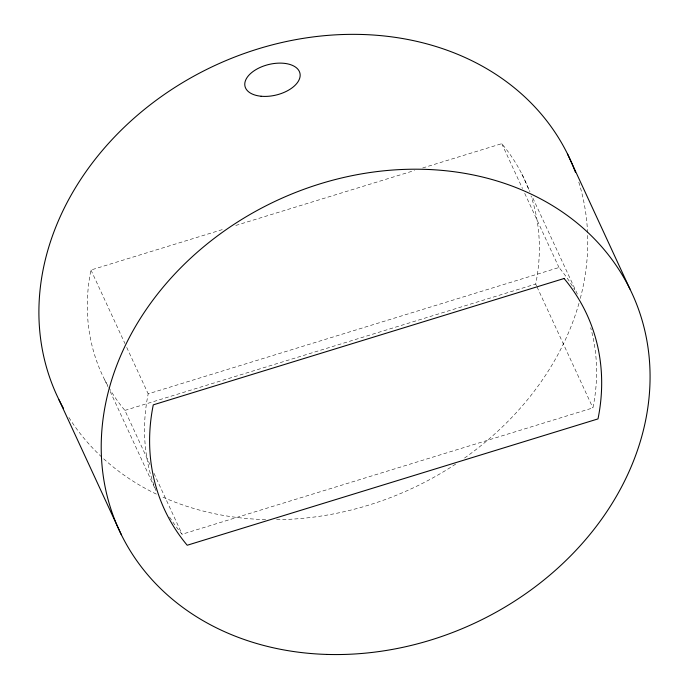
<?xml version="1.0" encoding="UTF-8"?>
<svg xmlns="http://www.w3.org/2000/svg" width="689" height="689" viewBox="0 0 689 689"><rect width="100%" height="100%" fill="white"/><g stroke="black" fill="none" stroke-linecap="round" stroke-linejoin="round"><path stroke-width="0.52" stroke-dasharray="3.44 2.58" d="M149.935 464.575L124.898 410.394A232.632 192.171 -24.8 0 1 90.965 270.01L223.443 229.256M235.767 225.467L414.468 170.51M422.684 167.978L501.764 143.665A232.632 192.171 -24.8 0 1 529.324 191.077M156.033 490.671A232.632 192.171 -24.8 0 1 148.187 393.85L558.986 267.504A232.632 192.171 -24.8 0 1 574.738 289.88M124.898 410.394L535.697 284.049A232.632 192.171 -24.8 0 0 531.038 195.96M169.554 517.086A232.632 192.171 -24.8 0 0 182.12 534.242L592.919 407.897A232.632 192.171 -24.8 0 0 590.68 327.74M577.313 294.074L532.184 196.598M104.745 379.94L107.923 386.675M110.188 391.49L154.879 488.26M501.764 143.665L522.486 188.519M524.742 193.394L558.986 267.504M535.697 284.049L536.585 285.987M537.032 286.951L592.919 407.897M90.965 270.01L124.942 343.535M126.733 347.411L148.187 393.85M153.957 473.283L182.12 534.242M521.918 174.119L529.953 191.714M578.794 182.154A282.438 233.321 -24.8 0 1 580.069 299.31M578.958 303.349A282.438 233.321 -24.8 0 1 463.559 458.736M455.67 464.093A282.438 233.321 -24.8 0 1 275.23 519.704M265.644 519.609A282.438 233.321 -24.8 0 1 162.234 496.829M156.36 494.099A282.438 233.321 -24.8 0 1 67.772 415.691"/><path stroke-width="1.03" d="M567.641 154.207L629.953 289.061M59.021 399.853L121.324 534.698M63.466 408.336A282.438 233.321 -24.8 0 1 215.691 65.119A282.438 233.321 -24.8 0 1 575.41 172.241M564.076 278.511L153.277 404.856A232.632 192.171 -24.8 0 0 187.21 545.249L598 418.903A232.632 192.171 -24.8 0 0 564.076 278.511M261.088 96.236A28.24 15.709 -13.6 0 0 300.025 73.637A28.24 15.709 -13.6 0 0 256.274 69.425A28.24 15.709 -13.6 0 0 261.088 96.236M326.922 654.429A282.438 233.321 -24.8 0 0 633.889 297.562A282.438 233.321 -24.8 0 0 166.109 283.644A282.438 233.321 -24.8 0 0 326.922 654.429"/></g></svg>
